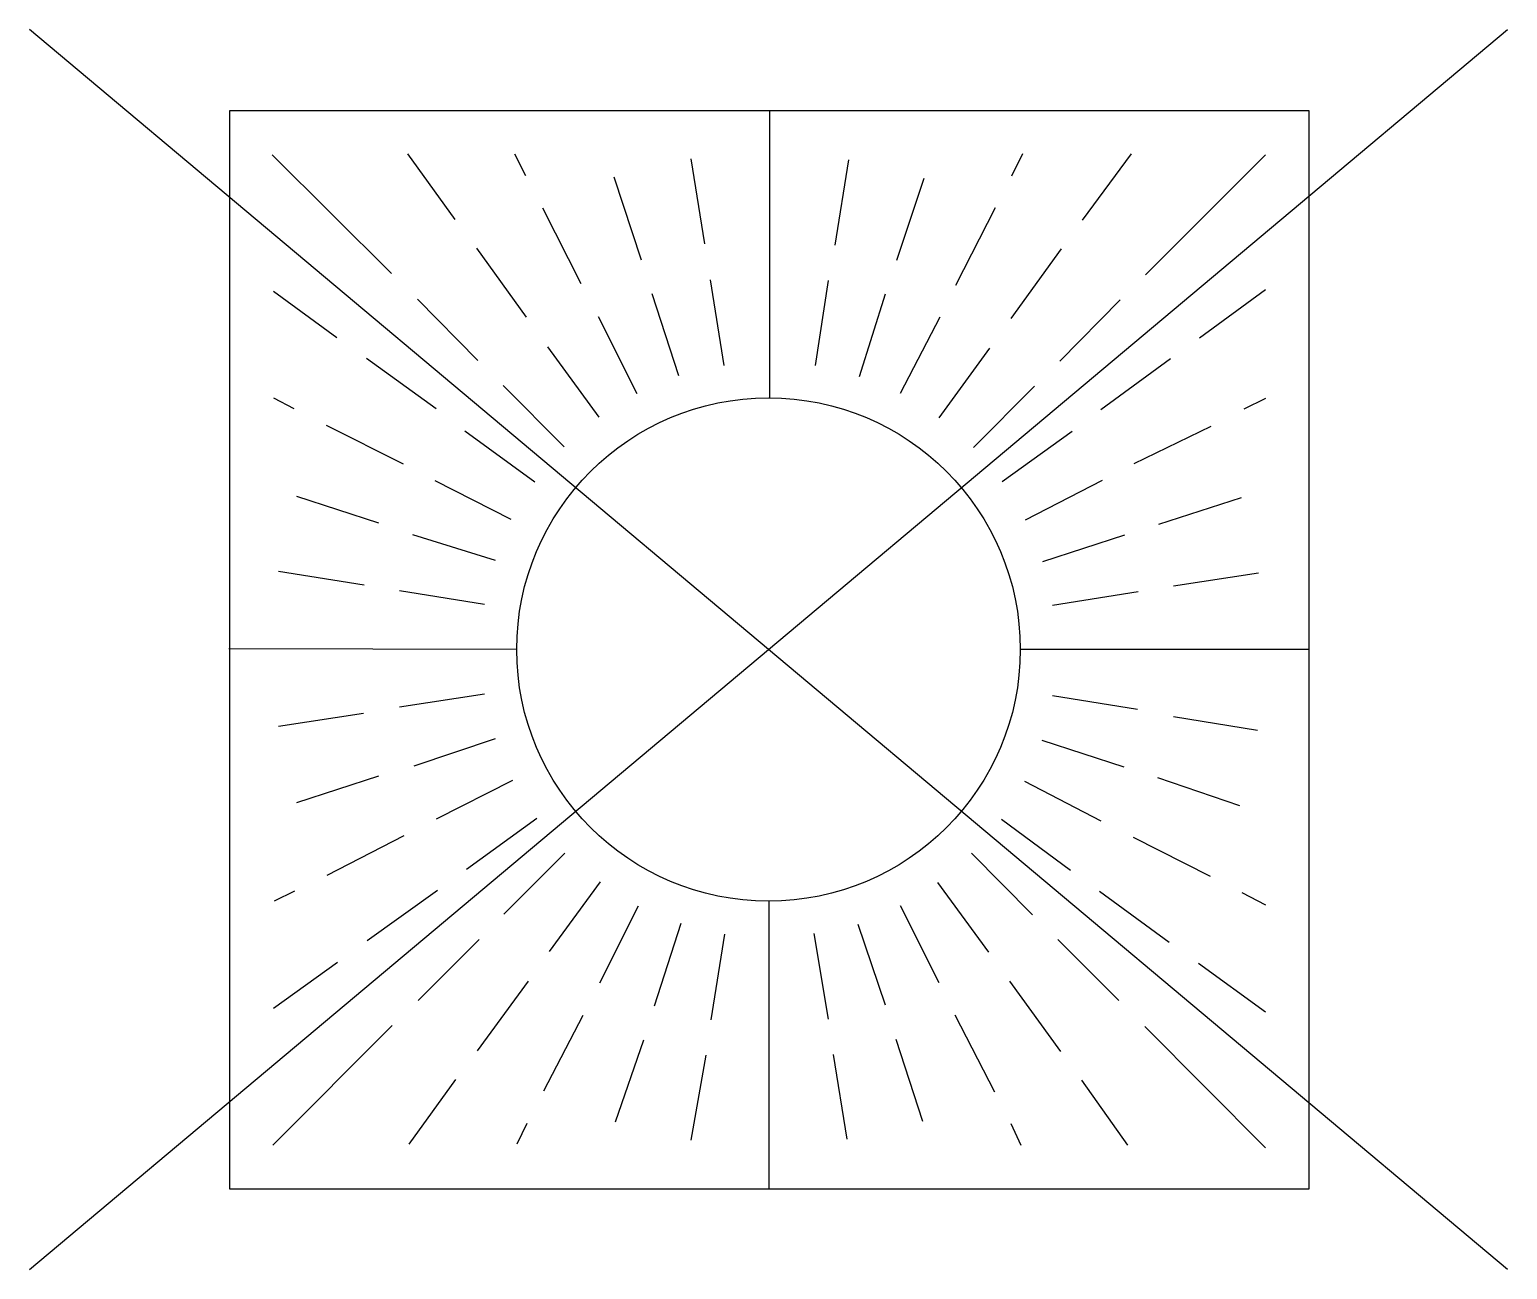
# Model space of a CAD drawing. Header units: metres. Extents: x -1.03 to 1.03, y -0.86 to 0.86.
import ezdxf

# ---------------------------------------------------------------- set-up
doc = ezdxf.new("R2010")
doc.units = ezdxf.units.M

msp = doc.modelspace()

# ---------------------------------------------------------------- linework, layer by layer
for p, q in [((-1.0273, -0.862), (1.0273, 0.862)), ((1.0273, -0.862), (-1.0273, 0.862)), ((0.0012, 0.7496), (0.0012, 0.35)), ((-0.69, 0.688), (-0.524, 0.523)), ((-0.502, 0.689), (-0.436, 0.598)), ((-0.353, 0.689), (-0.338, 0.659)), ((-0.108, 0.682), (-0.089, 0.564)), ((0.111, 0.681), (0.092, 0.562)), ((0.353, 0.689), (0.338, 0.658)), ((0.504, 0.689), (0.436, 0.597)), ((0.691, 0.688), (0.524, 0.521)), ((-0.215, 0.657), (-0.177, 0.542)), ((0.216, 0.655), (0.178, 0.541)), ((-0.314, 0.614), (-0.261, 0.509)), ((0.315, 0.614), (0.26, 0.506)), ((-0.406, 0.558), (-0.337, 0.462)), ((0.407, 0.557), (0.337, 0.46)), ((-0.081, 0.514), (-0.062, 0.395)), ((-0.688, 0.498), (-0.6, 0.434)), ((-0.162, 0.495), (-0.125, 0.381)), ((0.083, 0.513), (0.065, 0.395)), ((0.162, 0.494), (0.126, 0.379)), ((0.691, 0.5), (0.599, 0.433)), ((-0.488, 0.487), (-0.404, 0.402)), ((0.489, 0.486), (0.405, 0.401)), ((-0.237, 0.463), (-0.183, 0.356)), ((0.238, 0.462), (0.183, 0.356)), ((-0.307, 0.421), (-0.236, 0.323)), ((0.307, 0.419), (0.237, 0.322)), ((-0.559, 0.405), (-0.462, 0.335)), ((0.559, 0.404), (0.462, 0.333)), ((-0.688, 0.35), (-0.66, 0.335)), ((-0.369, 0.367), (-0.284, 0.282)), ((0.37, 0.366), (0.285, 0.281)), ((0.691, 0.349), (0.661, 0.334)), ((-0.615, 0.312), (-0.508, 0.258)), ((0.615, 0.31), (0.508, 0.258)), ((-0.422, 0.304), (-0.325, 0.233)), ((0.422, 0.303), (0.325, 0.233)), ((-0.464, 0.235), (-0.358, 0.181)), ((0.464, 0.235), (0.357, 0.18)), ((-0.656, 0.213), (-0.542, 0.176)), ((0.657, 0.211), (0.542, 0.174)), ((-0.495, 0.16), (-0.38, 0.124)), ((0.495, 0.159), (0.381, 0.122)), ((-0.681, 0.109), (-0.562, 0.09)), ((0.681, 0.106), (0.563, 0.088)), ((-0.513, 0.082), (-0.395, 0.063)), ((0.514, 0.08), (0.395, 0.061)), ((-0.35, 0), (-0.75, 0.001)), ((0.752, 0), (0.35, 0)), ((-0.395, -0.062), (-0.513, -0.08)), ((0.395, -0.064), (0.513, -0.083)), ((-0.563, -0.089), (-0.681, -0.107)), ((0.563, -0.093), (0.68, -0.112)), ((-0.38, -0.124), (-0.493, -0.162)), ((0.38, -0.126), (0.494, -0.163)), ((-0.542, -0.176), (-0.656, -0.213)), ((-0.356, -0.182), (-0.462, -0.236)), ((0.356, -0.183), (0.462, -0.238)), ((0.541, -0.178), (0.655, -0.217)), ((-0.322, -0.235), (-0.42, -0.306)), ((0.324, -0.236), (0.42, -0.307)), ((-0.507, -0.259), (-0.614, -0.314)), ((0.507, -0.261), (0.614, -0.315)), ((-0.283, -0.283), (-0.368, -0.368)), ((0.282, -0.283), (0.367, -0.369)), ((-0.234, -0.323), (-0.305, -0.42)), ((0.235, -0.324), (0.306, -0.421)), ((-0.659, -0.336), (-0.687, -0.35)), ((-0.46, -0.335), (-0.558, -0.405)), ((0.46, -0.336), (0.557, -0.407)), ((0.658, -0.338), (0.691, -0.355)), ((-0.181, -0.357), (-0.235, -0.464)), ((0.0008, -0.7501), (0.0008, -0.35)), ((0.183, -0.356), (0.237, -0.463)), ((-0.122, -0.381), (-0.159, -0.496)), ((0.124, -0.382), (0.162, -0.494)), ((-0.402, -0.403), (-0.487, -0.488)), ((-0.061, -0.396), (-0.08, -0.515)), ((0.063, -0.395), (0.083, -0.514)), ((0.402, -0.403), (0.487, -0.488)), ((-0.599, -0.435), (-0.688, -0.499)), ((0.598, -0.436), (0.691, -0.504)), ((-0.334, -0.461), (-0.405, -0.558)), ((0.335, -0.461), (0.406, -0.559)), ((-0.258, -0.509), (-0.313, -0.614)), ((0.259, -0.508), (0.314, -0.615)), ((-0.523, -0.523), (-0.689, -0.689)), ((0.523, -0.524), (0.691, -0.693)), ((-0.174, -0.543), (-0.213, -0.657)), ((0.177, -0.542), (0.214, -0.656)), ((-0.087, -0.564), (-0.108, -0.682)), ((0.09, -0.563), (0.109, -0.681)), ((-0.435, -0.598), (-0.5, -0.688)), ((0.435, -0.599), (0.499, -0.689)), ((-0.336, -0.659), (-0.35, -0.688)), ((0.337, -0.659), (0.351, -0.689))]:
    msp.add_line(p, q)
at = {"flags": 128}
msp.add_lwpolyline([(-0.7488, 0.7496), (0.7512, 0.7496), (0.7512, -0.7504), (-0.7488, -0.7504), (-0.7488, 0.7496)], close=True, dxfattribs=at)
msp.add_circle((0, 0), 0.35)

doc.saveas('drawing.dxf')
